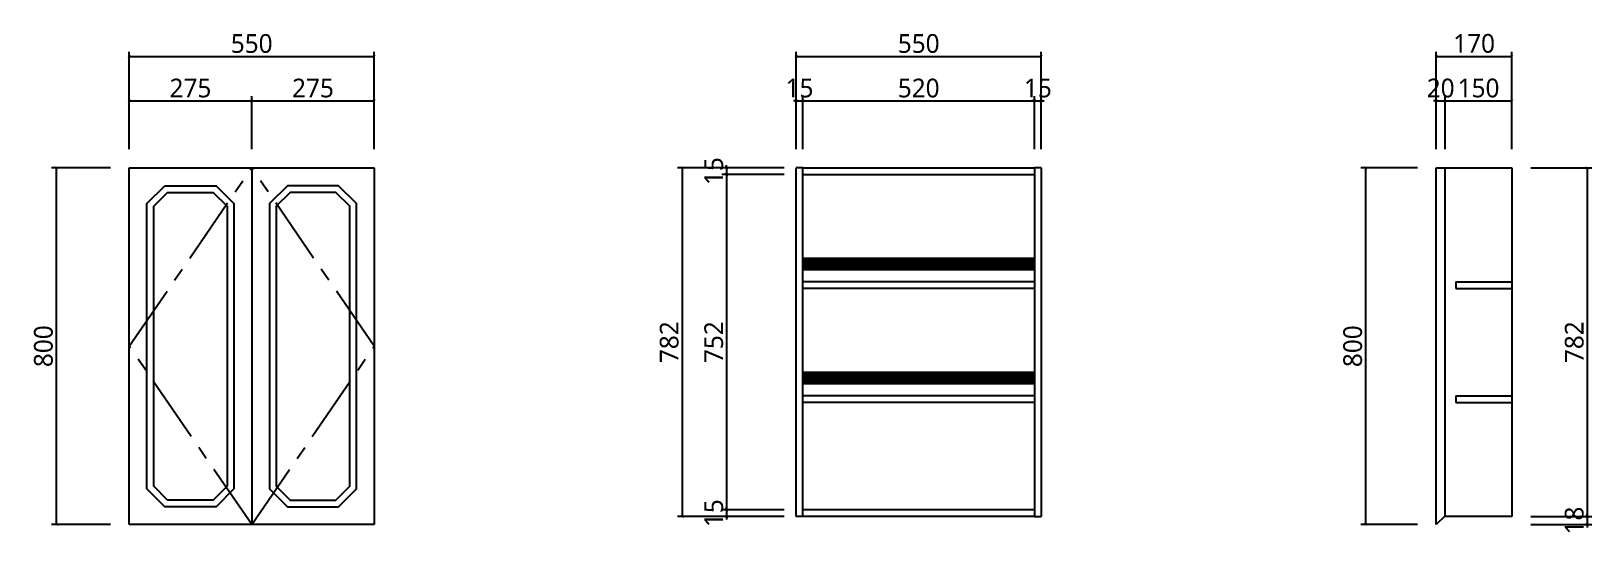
# Model space of a CAD drawing. Extents: x -36913 to -33411, y -571367 to -570238.
import ezdxf

# ---------------------------------------------------------------- set-up
doc = ezdxf.new("R2010")
doc.units = 0
doc.header["$LTSCALE"] = 60
doc.header["$MEASUREMENT"] = 0
doc.header["$PDMODE"] = 34
doc.header["$PDSIZE"] = -5
doc.linetypes.add('CENTERX2', pattern=[4, 2.5, -0.5, 0.5, -0.5])
doc.layers.get('0').update_dxf_attribs({"linetype": 'CONTINUOUS'})
doc.layers.get('Defpoints').update_dxf_attribs({"color": 142, "linetype": 'CONTINUOUS'})
for name, color, linetype in [('FUR', 252, 'CONTINUOUS'), ('HAT', 8, 'CENTERX2'), ('S-DIM', 7, 'CONTINUOUS')]:
    doc.layers.add(name, color=color, linetype=linetype)
doc.styles.get("Standard").update_dxf_attribs({"font": 'malgun.ttf'})
doc.dimstyles.new('카비원', dxfattribs={"dimscale": 7, "dimtxt": 6, "dimasz": 0.9, "dimexe": 1.5, "dimexo": 6, "dimgap": 1, "dimtad": 1, "dimdsep": 46, "dimtxsty": 'Standard', "dimblk": 'ARCHTICK', "dimcen": 3, "dimclrd": 8, "dimclre": 8, "dimclrt": 256, "dimadec": 0, "dimazin": 0, "dimtfac": 0.6, "dimtix": 1, "dimtmove": 0, "dimatfit": 3, "dimfxl": 1.5, "dimtolj": 1, "dimtzin": 0, "dimlwd": -1, "dimlwe": -1, "dimarcsym": 0})

# ---------------------------------------------------------------- blocks, each defined once
blk = doc.blocks.new('_ArchTick')
at = {"color": 0, "linetype": 'ByBlock', "transparency": 16777216, "const_width": 0.15}
blk.add_lwpolyline([(-0.5, -0.5), (0.5, 0.5)], dxfattribs=at)
blk = doc.blocks.new('*D614')
at = {"layer": 'Defpoints', "color": 0, "transparency": 16777216}
for p in [(-33589.9, -570544.6), (-33589.9, -571326.6), (-33421.2, -571326.6)]:
    blk.add_point(p, dxfattribs=at)
at = {"layer": 'S-DIM', "color": 8, "transparency": 16777216}
for p, q in [((-33547.9, -570544.6), (-33410.7, -570544.6)), ((-33421.2, -570544.6), (-33421.2, -571326.6)), ((-33547.9, -571326.6), (-33410.7, -571326.6))]:
    blk.add_line(p, q, dxfattribs=at)
at = {"layer": 'S-DIM', "color": 8, "transparency": 16777216, "xscale": 6.3, "yscale": 6.3, "zscale": 6.3}
for p, rotation in [((-33421.2, -570544.6), 90), ((-33421.2, -571326.6), 270)]:
    blk.add_blockref('_ArchTick', p, dxfattribs=dict(at, rotation=rotation))
at = {"layer": 'S-DIM', "transparency": 16777216, "insert": (-33449.9, -570935.6), "char_height": 42, "attachment_point": 5, "rotation": 90}
blk.add_mtext('\\A1;782', dxfattribs=at)
blk = doc.blocks.new('*D615')
at = {"layer": 'Defpoints', "color": 0, "transparency": 16777216}
for p in [(-33589.9, -571326.6), (-33589.9, -571344.6), (-33421.2, -571344.6)]:
    blk.add_point(p, dxfattribs=at)
at = {"layer": 'S-DIM', "color": 8, "transparency": 16777216}
for p, q in [((-33547.9, -571326.6), (-33410.7, -571326.6)), ((-33421.2, -571326.6), (-33421.2, -571320.3)), ((-33421.2, -571326.6), (-33421.2, -571344.6)), ((-33547.9, -571344.6), (-33410.7, -571344.6)), ((-33421.2, -571344.6), (-33421.2, -571350.9))]:
    blk.add_line(p, q, dxfattribs=at)
at = {"layer": 'S-DIM', "color": 8, "transparency": 16777216, "xscale": 6.3, "yscale": 6.3, "zscale": 6.3}
for p, rotation in [((-33421.2, -571326.6), 270), ((-33421.2, -571344.6), 90)]:
    blk.add_blockref('_ArchTick', p, dxfattribs=dict(at, rotation=rotation))
at = {"layer": 'S-DIM', "transparency": 16777216, "insert": (-33450, -571335.6), "char_height": 42, "attachment_point": 5, "rotation": 90}
blk.add_mtext('\\A1;18', dxfattribs=at)
blk = doc.blocks.new('*D1714')
at = {"layer": 'Defpoints', "color": 0, "transparency": 16777216}
for p in [(-36418.4, -570394.6), (-36693.4, -570544.6), (-36418.4, -570544.6)]:
    blk.add_point(p, dxfattribs=at)
at = {"layer": 'S-DIM', "color": 8, "transparency": 16777216}
for p, q in [((-36693.4, -570502.6), (-36693.4, -570384.1)), ((-36693.4, -570394.6), (-36418.4, -570394.6)), ((-36418.4, -570502.6), (-36418.4, -570384.1))]:
    blk.add_line(p, q, dxfattribs=at)
at = {"layer": 'S-DIM', "color": 8, "transparency": 16777216, "xscale": 6.3, "yscale": 6.3, "zscale": 6.3, "rotation": 180}
blk.add_blockref('_ArchTick', (-36693.4, -570394.6), dxfattribs=at)
at = {"layer": 'S-DIM', "color": 8, "transparency": 16777216, "xscale": 6.3, "yscale": 6.3, "zscale": 6.3}
blk.add_blockref('_ArchTick', (-36418.4, -570394.6), dxfattribs=at)
at = {"layer": 'S-DIM', "transparency": 16777216, "insert": (-36555.9, -570365.9), "char_height": 42, "attachment_point": 5}
blk.add_mtext('\\A1;275', dxfattribs=at)
blk = doc.blocks.new('*D1715')
at = {"layer": 'Defpoints', "color": 0, "transparency": 16777216}
for p in [(-36143.4, -570394.6), (-36418.4, -570544.6), (-36143.4, -570544.6)]:
    blk.add_point(p, dxfattribs=at)
at = {"layer": 'S-DIM', "color": 8, "transparency": 16777216}
for p, q in [((-36418.4, -570502.6), (-36418.4, -570384.1)), ((-36418.4, -570394.6), (-36143.4, -570394.6)), ((-36143.4, -570502.6), (-36143.4, -570384.1))]:
    blk.add_line(p, q, dxfattribs=at)
at = {"layer": 'S-DIM', "color": 8, "transparency": 16777216, "xscale": 6.3, "yscale": 6.3, "zscale": 6.3, "rotation": 180}
blk.add_blockref('_ArchTick', (-36418.4, -570394.6), dxfattribs=at)
at = {"layer": 'S-DIM', "color": 8, "transparency": 16777216, "xscale": 6.3, "yscale": 6.3, "zscale": 6.3}
blk.add_blockref('_ArchTick', (-36143.4, -570394.6), dxfattribs=at)
at = {"layer": 'S-DIM', "transparency": 16777216, "insert": (-36280.9, -570365.9), "char_height": 42, "attachment_point": 5}
blk.add_mtext('\\A1;275', dxfattribs=at)
blk = doc.blocks.new('*D1716')
at = {"layer": 'Defpoints', "color": 0, "transparency": 16777216}
for p in [(-36143.4, -570294.7), (-36693.4, -570544.6), (-36143.4, -570544.6)]:
    blk.add_point(p, dxfattribs=at)
at = {"layer": 'S-DIM', "color": 8, "transparency": 16777216}
for p, q in [((-36693.4, -570502.6), (-36693.4, -570284.2)), ((-36693.4, -570294.7), (-36143.4, -570294.7)), ((-36143.4, -570502.6), (-36143.4, -570284.2))]:
    blk.add_line(p, q, dxfattribs=at)
at = {"layer": 'S-DIM', "color": 8, "transparency": 16777216, "xscale": 6.3, "yscale": 6.3, "zscale": 6.3, "rotation": 180}
blk.add_blockref('_ArchTick', (-36693.4, -570294.7), dxfattribs=at)
at = {"layer": 'S-DIM', "color": 8, "transparency": 16777216, "xscale": 6.3, "yscale": 6.3, "zscale": 6.3}
blk.add_blockref('_ArchTick', (-36143.4, -570294.7), dxfattribs=at)
at = {"layer": 'S-DIM', "transparency": 16777216, "insert": (-36418.4, -570266), "char_height": 42, "attachment_point": 5}
blk.add_mtext('\\A1;550', dxfattribs=at)
blk = doc.blocks.new('*D1717')
at = {"layer": 'Defpoints', "color": 0, "transparency": 16777216}
for p in [(-35181.4, -570394.6), (-35196.4, -570544.6), (-35181.4, -570544.6)]:
    blk.add_point(p, dxfattribs=at)
at = {"layer": 'S-DIM', "color": 8, "transparency": 16777216}
for p, q in [((-35196.4, -570394.6), (-35202.7, -570394.6)), ((-35196.4, -570502.6), (-35196.4, -570384.1)), ((-35196.4, -570394.6), (-35181.4, -570394.6)), ((-35181.4, -570502.6), (-35181.4, -570384.1)), ((-35181.4, -570394.6), (-35175.1, -570394.6))]:
    blk.add_line(p, q, dxfattribs=at)
at = {"layer": 'S-DIM', "color": 8, "transparency": 16777216, "xscale": 6.3, "yscale": 6.3, "zscale": 6.3}
blk.add_blockref('_ArchTick', (-35196.4, -570394.6), dxfattribs=at)
at = {"layer": 'S-DIM', "color": 8, "transparency": 16777216, "xscale": 6.3, "yscale": 6.3, "zscale": 6.3, "rotation": 180}
blk.add_blockref('_ArchTick', (-35181.4, -570394.6), dxfattribs=at)
at = {"layer": 'S-DIM', "transparency": 16777216, "insert": (-35188.9, -570365.8), "char_height": 42, "attachment_point": 5}
blk.add_mtext('\\A1;15', dxfattribs=at)
blk = doc.blocks.new('*D1718')
at = {"layer": 'Defpoints', "color": 0, "transparency": 16777216}
for p in [(-34661.4, -570394.6), (-35181.4, -570544.6), (-34661.4, -570544.6)]:
    blk.add_point(p, dxfattribs=at)
at = {"layer": 'S-DIM', "color": 8, "transparency": 16777216}
for p, q in [((-35181.4, -570502.6), (-35181.4, -570384.1)), ((-35181.4, -570394.6), (-34661.4, -570394.6)), ((-34661.4, -570502.6), (-34661.4, -570384.1))]:
    blk.add_line(p, q, dxfattribs=at)
at = {"layer": 'S-DIM', "color": 8, "transparency": 16777216, "xscale": 6.3, "yscale": 6.3, "zscale": 6.3, "rotation": 180}
blk.add_blockref('_ArchTick', (-35181.4, -570394.6), dxfattribs=at)
at = {"layer": 'S-DIM', "color": 8, "transparency": 16777216, "xscale": 6.3, "yscale": 6.3, "zscale": 6.3}
blk.add_blockref('_ArchTick', (-34661.4, -570394.6), dxfattribs=at)
at = {"layer": 'S-DIM', "transparency": 16777216, "insert": (-34921.4, -570365.9), "char_height": 42, "attachment_point": 5}
blk.add_mtext('\\A1;520', dxfattribs=at)
blk = doc.blocks.new('*D1719')
at = {"layer": 'Defpoints', "color": 0, "transparency": 16777216}
for p in [(-34646.4, -570394.6), (-34661.4, -570544.6), (-34646.4, -570544.6)]:
    blk.add_point(p, dxfattribs=at)
at = {"layer": 'S-DIM', "color": 8, "transparency": 16777216}
for p, q in [((-34661.4, -570394.6), (-34667.7, -570394.6)), ((-34661.4, -570502.6), (-34661.4, -570384.1)), ((-34661.4, -570394.6), (-34646.4, -570394.6)), ((-34646.4, -570502.6), (-34646.4, -570384.1)), ((-34646.4, -570394.6), (-34640.1, -570394.6))]:
    blk.add_line(p, q, dxfattribs=at)
at = {"layer": 'S-DIM', "color": 8, "transparency": 16777216, "xscale": 6.3, "yscale": 6.3, "zscale": 6.3}
blk.add_blockref('_ArchTick', (-34661.4, -570394.6), dxfattribs=at)
at = {"layer": 'S-DIM', "color": 8, "transparency": 16777216, "xscale": 6.3, "yscale": 6.3, "zscale": 6.3, "rotation": 180}
blk.add_blockref('_ArchTick', (-34646.4, -570394.6), dxfattribs=at)
at = {"layer": 'S-DIM', "transparency": 16777216, "insert": (-34653.9, -570365.8), "char_height": 42, "attachment_point": 5}
blk.add_mtext('\\A1;15', dxfattribs=at)
blk = doc.blocks.new('*D1720')
at = {"layer": 'Defpoints', "color": 0, "transparency": 16777216}
for p in [(-34646.4, -570294.7), (-35196.4, -570544.6), (-34646.4, -570544.6)]:
    blk.add_point(p, dxfattribs=at)
at = {"layer": 'S-DIM', "color": 8, "transparency": 16777216}
for p, q in [((-35196.4, -570502.6), (-35196.4, -570284.2)), ((-35196.4, -570294.7), (-34646.4, -570294.7)), ((-34646.4, -570502.6), (-34646.4, -570284.2))]:
    blk.add_line(p, q, dxfattribs=at)
at = {"layer": 'S-DIM', "color": 8, "transparency": 16777216, "xscale": 6.3, "yscale": 6.3, "zscale": 6.3, "rotation": 180}
blk.add_blockref('_ArchTick', (-35196.4, -570294.7), dxfattribs=at)
at = {"layer": 'S-DIM', "color": 8, "transparency": 16777216, "xscale": 6.3, "yscale": 6.3, "zscale": 6.3}
blk.add_blockref('_ArchTick', (-34646.4, -570294.7), dxfattribs=at)
at = {"layer": 'S-DIM', "transparency": 16777216, "insert": (-34921.4, -570266), "char_height": 42, "attachment_point": 5}
blk.add_mtext('\\A1;550', dxfattribs=at)
blk = doc.blocks.new('*D1721')
at = {"layer": 'Defpoints', "color": 0, "transparency": 16777216}
for p in [(-35181.1, -570544.6), (-35352.5, -570559.6), (-35181.1, -570559.6)]:
    blk.add_point(p, dxfattribs=at)
at = {"layer": 'S-DIM', "color": 8, "transparency": 16777216}
for p, q in [((-35223.1, -570544.6), (-35363, -570544.6)), ((-35352.5, -570544.6), (-35352.5, -570538.3)), ((-35352.5, -570544.6), (-35352.5, -570559.6)), ((-35223.1, -570559.6), (-35363, -570559.6)), ((-35352.5, -570559.6), (-35352.5, -570565.9))]:
    blk.add_line(p, q, dxfattribs=at)
at = {"layer": 'S-DIM', "color": 8, "transparency": 16777216, "xscale": 6.3, "yscale": 6.3, "zscale": 6.3}
for p, rotation in [((-35352.5, -570544.6), 270), ((-35352.5, -570559.6), 90)]:
    blk.add_blockref('_ArchTick', p, dxfattribs=dict(at, rotation=rotation))
at = {"layer": 'S-DIM', "transparency": 16777216, "insert": (-35381.3, -570552.1), "char_height": 42, "attachment_point": 5, "rotation": 90}
blk.add_mtext('\\A1;15', dxfattribs=at)
blk = doc.blocks.new('*D1722')
at = {"layer": 'Defpoints', "color": 0, "transparency": 16777216}
for p in [(-35181.1, -570559.6), (-35352.5, -571311.6), (-35181.1, -571311.6)]:
    blk.add_point(p, dxfattribs=at)
at = {"layer": 'S-DIM', "color": 8, "transparency": 16777216}
for p, q in [((-35223.1, -570559.6), (-35363, -570559.6)), ((-35352.5, -570559.6), (-35352.5, -571311.6)), ((-35223.1, -571311.6), (-35363, -571311.6))]:
    blk.add_line(p, q, dxfattribs=at)
at = {"layer": 'S-DIM', "color": 8, "transparency": 16777216, "xscale": 6.3, "yscale": 6.3, "zscale": 6.3}
for p, rotation in [((-35352.5, -570559.6), 90), ((-35352.5, -571311.6), 270)]:
    blk.add_blockref('_ArchTick', p, dxfattribs=dict(at, rotation=rotation))
at = {"layer": 'S-DIM', "transparency": 16777216, "insert": (-35381.2, -570935.6), "char_height": 42, "attachment_point": 5, "rotation": 90}
blk.add_mtext('\\A1;752', dxfattribs=at)
blk = doc.blocks.new('*D1723')
at = {"layer": 'Defpoints', "color": 0, "transparency": 16777216}
for p in [(-35352.5, -571326.6), (-35181.1, -571311.6), (-35181.1, -571326.6)]:
    blk.add_point(p, dxfattribs=at)
at = {"layer": 'S-DIM', "color": 8, "transparency": 16777216}
for p, q in [((-35223.1, -571311.6), (-35363, -571311.6)), ((-35223.1, -571326.6), (-35363, -571326.6)), ((-35352.5, -571311.6), (-35352.5, -571305.3)), ((-35352.5, -571311.6), (-35352.5, -571326.6)), ((-35352.5, -571326.6), (-35352.5, -571332.9))]:
    blk.add_line(p, q, dxfattribs=at)
at = {"layer": 'S-DIM', "color": 8, "transparency": 16777216, "xscale": 6.3, "yscale": 6.3, "zscale": 6.3}
for p, rotation in [((-35352.5, -571311.6), 270), ((-35352.5, -571326.6), 90)]:
    blk.add_blockref('_ArchTick', p, dxfattribs=dict(at, rotation=rotation))
at = {"layer": 'S-DIM', "transparency": 16777216, "insert": (-35381.3, -571319.1), "char_height": 42, "attachment_point": 5, "rotation": 90}
blk.add_mtext('\\A1;15', dxfattribs=at)
blk = doc.blocks.new('*D1724')
at = {"layer": 'Defpoints', "color": 0, "transparency": 16777216}
for p in [(-35181.1, -570544.6), (-35452.5, -571326.6), (-35181.1, -571326.6)]:
    blk.add_point(p, dxfattribs=at)
at = {"layer": 'S-DIM', "color": 8, "transparency": 16777216}
for p, q in [((-35223.1, -570544.6), (-35463, -570544.6)), ((-35452.5, -570544.6), (-35452.5, -571326.6)), ((-35223.1, -571326.6), (-35463, -571326.6))]:
    blk.add_line(p, q, dxfattribs=at)
at = {"layer": 'S-DIM', "color": 8, "transparency": 16777216, "xscale": 6.3, "yscale": 6.3, "zscale": 6.3}
for p, rotation in [((-35452.5, -570544.6), 90), ((-35452.5, -571326.6), 270)]:
    blk.add_blockref('_ArchTick', p, dxfattribs=dict(at, rotation=rotation))
at = {"layer": 'S-DIM', "transparency": 16777216, "insert": (-35481.2, -570935.6), "char_height": 42, "attachment_point": 5, "rotation": 90}
blk.add_mtext('\\A1;782', dxfattribs=at)
blk = doc.blocks.new('*D1725')
at = {"layer": 'Defpoints', "color": 0, "transparency": 16777216}
for p in [(-33759.9, -570544.6), (-33918.5, -571344.6), (-33759.9, -571344.6)]:
    blk.add_point(p, dxfattribs=at)
at = {"layer": 'S-DIM', "color": 8, "transparency": 16777216}
for p, q in [((-33801.9, -570544.6), (-33929, -570544.6)), ((-33918.5, -570544.6), (-33918.5, -571344.6)), ((-33801.9, -571344.6), (-33929, -571344.6))]:
    blk.add_line(p, q, dxfattribs=at)
at = {"layer": 'S-DIM', "color": 8, "transparency": 16777216, "xscale": 6.3, "yscale": 6.3, "zscale": 6.3}
for p, rotation in [((-33918.5, -570544.6), 90), ((-33918.5, -571344.6), 270)]:
    blk.add_blockref('_ArchTick', p, dxfattribs=dict(at, rotation=rotation))
at = {"layer": 'S-DIM', "transparency": 16777216, "insert": (-33947.2, -570944.6), "char_height": 42, "attachment_point": 5, "rotation": 90}
blk.add_mtext('\\A1;800', dxfattribs=at)
blk = doc.blocks.new('*D1726')
at = {"layer": 'Defpoints', "color": 0, "transparency": 16777216}
for p in [(-36693.4, -570544.6), (-36857, -571344.6), (-36693.4, -571344.6)]:
    blk.add_point(p, dxfattribs=at)
at = {"layer": 'S-DIM', "color": 8, "transparency": 16777216}
for p, q in [((-36735.4, -570544.6), (-36867.5, -570544.6)), ((-36857, -570544.6), (-36857, -571344.6)), ((-36735.4, -571344.6), (-36867.5, -571344.6))]:
    blk.add_line(p, q, dxfattribs=at)
at = {"layer": 'S-DIM', "color": 8, "transparency": 16777216, "xscale": 6.3, "yscale": 6.3, "zscale": 6.3}
for p, rotation in [((-36857, -570544.6), 90), ((-36857, -571344.6), 270)]:
    blk.add_blockref('_ArchTick', p, dxfattribs=dict(at, rotation=rotation))
at = {"layer": 'S-DIM', "transparency": 16777216, "insert": (-36885.7, -570944.6), "char_height": 42, "attachment_point": 5, "rotation": 90}
blk.add_mtext('\\A1;800', dxfattribs=at)
blk = doc.blocks.new('*D1727')
at = {"layer": 'Defpoints', "color": 0, "transparency": 16777216}
for p in [(-33739.9, -570394.6), (-33759.9, -570544.6), (-33739.9, -570544.6)]:
    blk.add_point(p, dxfattribs=at)
at = {"layer": 'S-DIM', "color": 8, "transparency": 16777216}
for p, q in [((-33759.9, -570394.6), (-33766.2, -570394.6)), ((-33759.9, -570502.6), (-33759.9, -570384.1)), ((-33759.9, -570394.6), (-33739.9, -570394.6)), ((-33739.9, -570502.6), (-33739.9, -570384.1)), ((-33739.9, -570394.6), (-33733.6, -570394.6))]:
    blk.add_line(p, q, dxfattribs=at)
at = {"layer": 'S-DIM', "color": 8, "transparency": 16777216, "xscale": 6.3, "yscale": 6.3, "zscale": 6.3}
blk.add_blockref('_ArchTick', (-33759.9, -570394.6), dxfattribs=at)
at = {"layer": 'S-DIM', "color": 8, "transparency": 16777216, "xscale": 6.3, "yscale": 6.3, "zscale": 6.3, "rotation": 180}
blk.add_blockref('_ArchTick', (-33739.9, -570394.6), dxfattribs=at)
at = {"layer": 'S-DIM', "transparency": 16777216, "insert": (-33749.9, -570365.9), "char_height": 42, "attachment_point": 5}
blk.add_mtext('\\A1;20', dxfattribs=at)
blk = doc.blocks.new('*D1728')
at = {"layer": 'Defpoints', "color": 0, "transparency": 16777216}
for p in [(-33589.9, -570394.6), (-33739.9, -570544.6), (-33589.9, -570544.6)]:
    blk.add_point(p, dxfattribs=at)
at = {"layer": 'S-DIM', "color": 8, "transparency": 16777216}
for p, q in [((-33739.9, -570502.6), (-33739.9, -570384.1)), ((-33739.9, -570394.6), (-33589.9, -570394.6)), ((-33589.9, -570502.6), (-33589.9, -570384.1))]:
    blk.add_line(p, q, dxfattribs=at)
at = {"layer": 'S-DIM', "color": 8, "transparency": 16777216, "xscale": 6.3, "yscale": 6.3, "zscale": 6.3, "rotation": 180}
blk.add_blockref('_ArchTick', (-33739.9, -570394.6), dxfattribs=at)
at = {"layer": 'S-DIM', "color": 8, "transparency": 16777216, "xscale": 6.3, "yscale": 6.3, "zscale": 6.3}
blk.add_blockref('_ArchTick', (-33589.9, -570394.6), dxfattribs=at)
at = {"layer": 'S-DIM', "transparency": 16777216, "insert": (-33664.9, -570365.8), "char_height": 42, "attachment_point": 5}
blk.add_mtext('\\A1;150', dxfattribs=at)
blk = doc.blocks.new('*D1729')
at = {"layer": 'Defpoints', "color": 0, "transparency": 16777216}
for p in [(-33589.9, -570294.7), (-33759.9, -570544.6), (-33589.9, -570544.6)]:
    blk.add_point(p, dxfattribs=at)
at = {"layer": 'S-DIM', "color": 8, "transparency": 16777216}
for p, q in [((-33759.9, -570502.6), (-33759.9, -570284.2)), ((-33759.9, -570294.7), (-33589.9, -570294.7)), ((-33589.9, -570502.6), (-33589.9, -570284.2))]:
    blk.add_line(p, q, dxfattribs=at)
at = {"layer": 'S-DIM', "color": 8, "transparency": 16777216, "xscale": 6.3, "yscale": 6.3, "zscale": 6.3, "rotation": 180}
blk.add_blockref('_ArchTick', (-33759.9, -570294.7), dxfattribs=at)
at = {"layer": 'S-DIM', "color": 8, "transparency": 16777216, "xscale": 6.3, "yscale": 6.3, "zscale": 6.3}
blk.add_blockref('_ArchTick', (-33589.9, -570294.7), dxfattribs=at)
at = {"layer": 'S-DIM', "transparency": 16777216, "insert": (-33674.9, -570265.8), "char_height": 42, "attachment_point": 5}
blk.add_mtext('\\A1;170', dxfattribs=at)

msp = doc.modelspace()

# ---------------------------------------------------------------- hatches: boundary and pattern name
at = {"layer": 'HAT'}
h = msp.add_hatch(dxfattribs=at)
h.set_pattern_fill('ANSI31', color=256)
h.set_pattern_definition([(45, (-43287.9954, -320243.43229), (-0.08838834765, 0.08838834765), [])])
h.paths.add_polyline_path([(-34661.35, -570773.003), (-34661.35, -570748.003), (-35181.35, -570748.003), (-35181.35, -570773.003)])
h = msp.add_hatch(dxfattribs=at)
h.set_pattern_fill('ANSI31', color=256)
h.set_pattern_definition([(45, (-43287.9954, -320499.09896), (-0.08838834765, 0.08838834765), [])])
h.paths.add_polyline_path([(-34661.35, -571028.67), (-34661.35, -571003.67), (-35181.35, -571003.67), (-35181.35, -571028.67)])

# ---------------------------------------------------------------- linework, layer by layer
for p, q in [((-36693.385, -570544.647), (-36143.385, -570544.647)), ((-36693.385, -571344.647), (-36693.385, -570544.647)), ((-36418.385, -570544.647), (-36418.385, -571344.647)), ((-36143.385, -570544.647), (-36143.385, -571344.647)), ((-35196.35, -571326.647), (-35196.35, -570544.647)), ((-35181.35, -570544.647), (-35196.35, -570544.647)), ((-35181.35, -570544.647), (-34661.35, -570544.647)), ((-35181.35, -571326.647), (-35181.35, -570544.647)), ((-34661.35, -570544.647), (-34661.35, -571326.647)), ((-34646.35, -570544.647), (-34661.35, -570544.647)), ((-34646.35, -570544.647), (-34646.35, -571326.647)), ((-33759.947, -570544.647), (-33589.947, -570544.647)), ((-33759.947, -571344.647), (-33759.947, -570544.647)), ((-33739.947, -571326.647), (-33739.947, -570544.647)), ((-33589.947, -570544.647), (-33589.947, -571326.647)), ((-35181.35, -570559.647), (-34661.35, -570559.647)), ((-35181.35, -570559.647), (-34661.35, -570559.647)), ((-34661.35, -570748.003), (-35181.35, -570748.003)), ((-34661.35, -570773.003), (-35181.35, -570773.003)), ((-34661.35, -570800.313), (-35181.35, -570800.313)), ((-33715.947, -570800.313), (-33589.947, -570800.313)), ((-33715.947, -570800.313), (-33715.947, -570815.313)), ((-34661.35, -570815.313), (-35181.35, -570815.313)), ((-33715.947, -570815.313), (-33589.947, -570815.313)), ((-34661.35, -571003.67), (-35181.35, -571003.67)), ((-34661.35, -571028.67), (-35181.35, -571028.67)), ((-34661.35, -571055.98), (-35181.35, -571055.98)), ((-34661.35, -571070.98), (-35181.35, -571070.98)), ((-33715.947, -571055.98), (-33589.947, -571055.98)), ((-33715.947, -571055.98), (-33715.947, -571070.98)), ((-33715.947, -571070.98), (-33589.947, -571070.98)), ((-35181.35, -571326.647), (-35196.35, -571326.647)), ((-34661.35, -571311.647), (-35181.35, -571311.647)), ((-34661.35, -571326.647), (-35181.35, -571326.647)), ((-34661.35, -571326.647), (-34646.35, -571326.647)), ((-33739.947, -571324.647), (-33759.947, -571344.647)), ((-33589.947, -571326.647), (-33739.947, -571326.647)), ((-36143.385, -571344.647), (-36693.385, -571344.647))]:
    msp.add_line(p, q)
at = {"layer": 'FUR'}
for points in [[(-36613.385, -570584.647), (-36498.385, -570584.647), (-36458.385, -570624.647), (-36458.385, -571264.647), (-36498.385, -571304.647), (-36613.385, -571304.647), (-36653.385, -571264.647), (-36653.385, -570624.647)], [(-36223.385, -570584.647), (-36338.385, -570584.647), (-36378.385, -570624.647), (-36378.385, -571264.647), (-36338.385, -571304.647), (-36223.385, -571304.647), (-36183.385, -571264.647), (-36183.385, -570624.647)], [(-36607.172, -571289.647), (-36638.385, -571258.434), (-36638.385, -570630.86), (-36607.172, -570599.647), (-36504.598, -570599.647), (-36473.385, -570630.86), (-36473.385, -571258.434), (-36504.598, -571289.647)], [(-36229.598, -571289.647), (-36198.385, -571258.434), (-36198.385, -570630.86), (-36229.598, -570599.647), (-36332.172, -570599.647), (-36363.385, -570630.86), (-36363.385, -571258.434), (-36332.172, -571289.647)]]:
    msp.add_lwpolyline(points, close=True, dxfattribs=at)
at = {"layer": 'HAT'}
for points in [[(-36418.385, -571344.647), (-36693.385, -570944.647), (-36418.385, -570544.647)], [(-36418.385, -571344.647), (-36143.385, -570944.647), (-36418.385, -570544.647)]]:
    msp.add_lwpolyline(points, dxfattribs=at)

# ---------------------------------------------------------------- dimensions: what is measured, and where the dimension line sits
at = {"layer": 'S-DIM'}
for base, p1, p2, picture, middle in [((-36143.385, -570294.652), (-36693.385, -570544.647), (-36143.385, -570544.647), '*D1716', (-36418.385, -570265.953)), ((-34646.35, -570294.652), (-35196.35, -570544.647), (-34646.35, -570544.647), '*D1720', (-34921.35, -570265.953)), ((-33589.947, -570294.652), (-33759.947, -570544.647), (-33589.947, -570544.647), '*D1729', (-33674.947, -570265.839)), ((-36418.385, -570394.647), (-36693.385, -570544.647), (-36418.385, -570544.647), '*D1714', (-36555.885, -570365.948)), ((-36143.385, -570394.647), (-36418.385, -570544.647), (-36143.385, -570544.647), '*D1715', (-36280.885, -570365.948)), ((-35181.35, -570394.647), (-35196.35, -570544.647), (-35181.35, -570544.647), '*D1717', (-35188.85, -570365.834)), ((-34661.35, -570394.647), (-35181.35, -570544.647), (-34661.35, -570544.647), '*D1718', (-34921.35, -570365.948)), ((-34646.35, -570394.647), (-34661.35, -570544.647), (-34646.35, -570544.647), '*D1719', (-34653.85, -570365.834)), ((-33739.947, -570394.647), (-33759.947, -570544.647), (-33739.947, -570544.647), '*D1727', (-33749.947, -570365.948)), ((-33589.947, -570394.647), (-33739.947, -570544.647), (-33589.947, -570544.647), '*D1728', (-33664.947, -570365.834))]:
    dim = msp.add_linear_dim(base=base, p1=p1, p2=p2, dimstyle='카비원', override={"dimscale": 7}, dxfattribs=at)
    dim.commit()
    dim.dimension.update_dxf_attribs({"geometry": picture, "text_midpoint": middle})
for base, p1, p2, override, picture, middle in [((-35352.508, -570559.647), (-35181.078, -570544.647), (-35181.078, -570559.647), {"dimscale": 7}, '*D1721', (-35381.321, -570552.147)), ((-36856.965, -571344.647), (-36693.385, -570544.647), (-36693.385, -571344.647), {"dimscale": 7}, '*D1726', (-36885.664, -570944.647)), ((-35452.503, -571326.647), (-35181.078, -570544.647), (-35181.078, -571326.647), {"dimscale": 7}, '*D1724', (-35481.202, -570935.647)), ((-35352.508, -571311.647), (-35181.078, -570559.647), (-35181.078, -571311.647), {"dimscale": 7}, '*D1722', (-35381.207, -570935.647)), ((-33918.527, -571344.647), (-33759.947, -570544.647), (-33759.947, -571344.647), {"dimscale": 7}, '*D1725', (-33947.226, -570944.647)), ((-35352.508, -571326.647), (-35181.078, -571311.647), (-35181.078, -571326.647), {"dimscale": 7}, '*D1723', (-35381.321, -571319.147)), ((-33421.221, -571344.647), (-33589.947, -571326.647), (-33589.947, -571344.647), {"dimtmove": 1}, '*D615', (-33450.034, -571335.647))]:
    dim = msp.add_linear_dim(base=base, p1=p1, p2=p2, angle=90, dimstyle='카비원', override=override, dxfattribs=at)
    dim.commit()
    dim.dimension.update_dxf_attribs({"geometry": picture, "text_midpoint": middle})
dim = msp.add_aligned_dim(p1=(-33589.947, -570544.647), p2=(-33589.947, -571326.647), distance=168.726, dimstyle='카비원', dxfattribs=at)
dim.commit()
dim.dimension.update_dxf_attribs({"geometry": '*D614', "text_midpoint": (-33449.92, -570935.647)})

doc.saveas('drawing.dxf')
